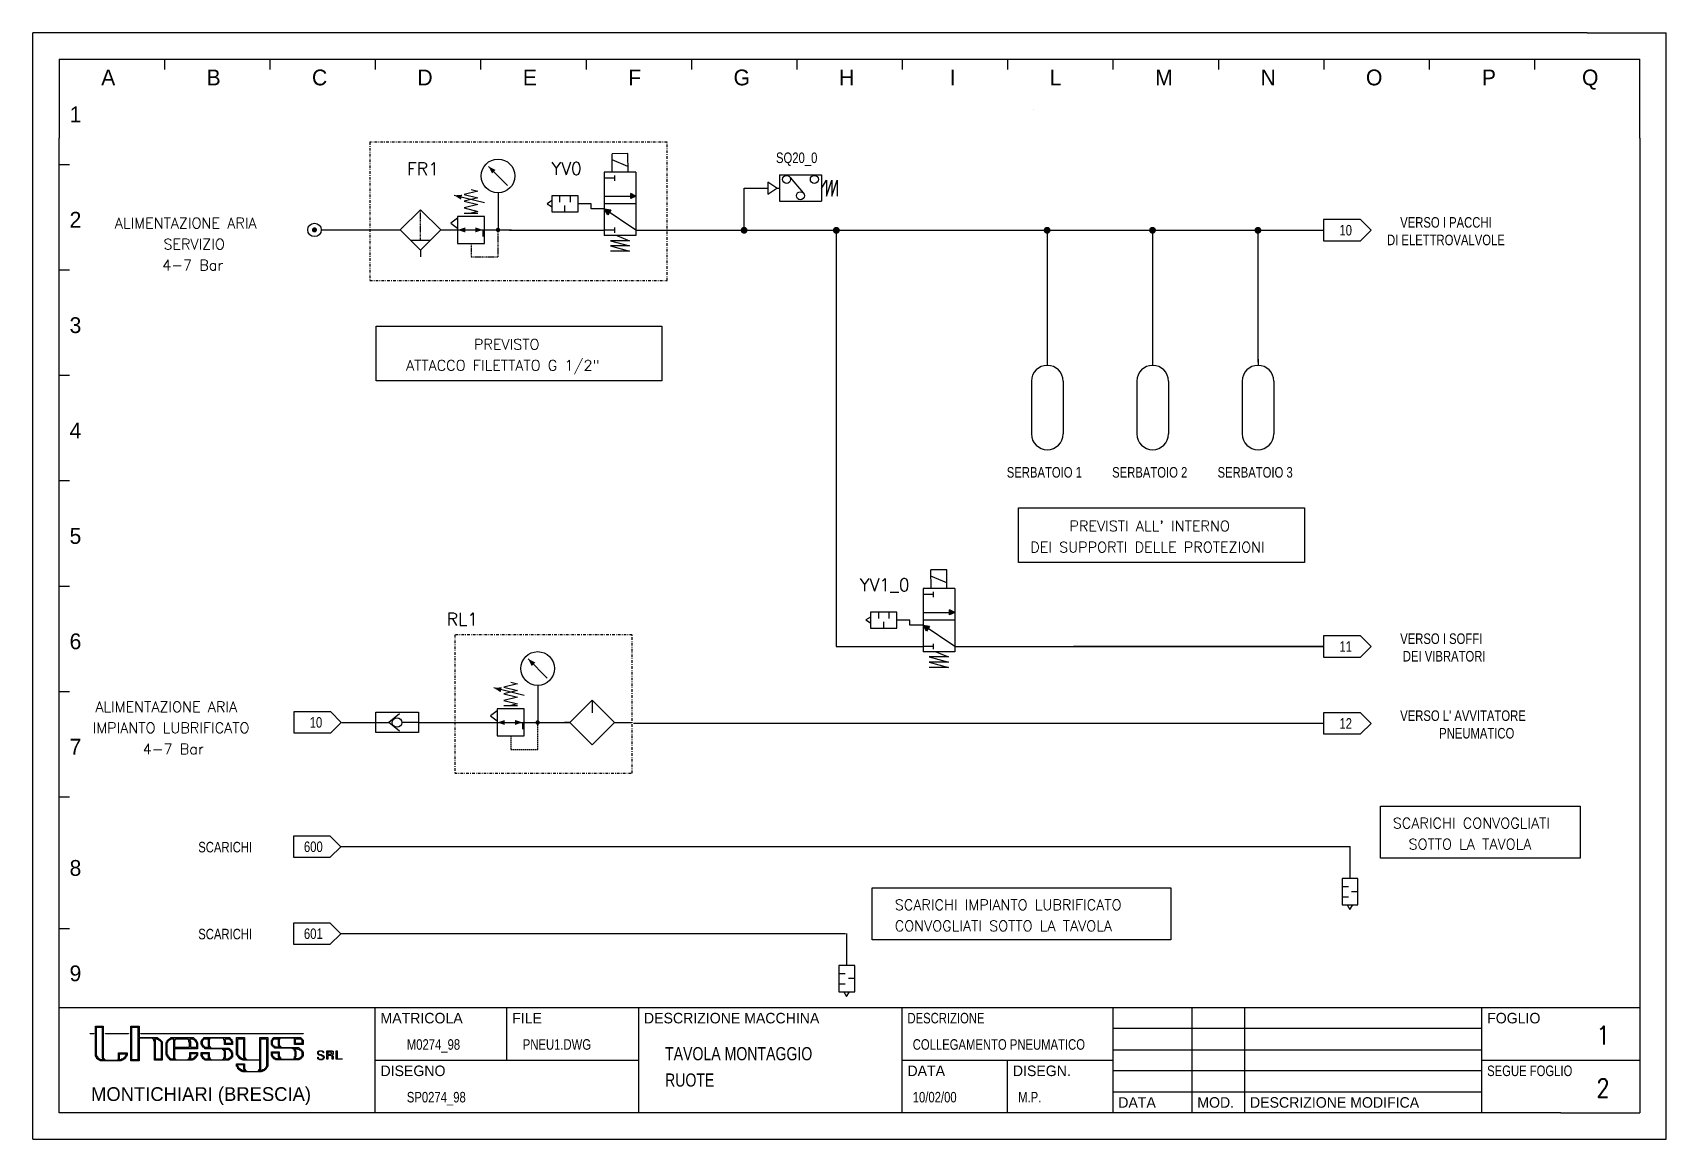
# Model space of a CAD drawing. Extents: x 5 to 315, y 5 to 215.
import ezdxf
from ezdxf.enums import TextEntityAlignment as Align

# ---------------------------------------------------------------- set-up
doc = ezdxf.new("R2010")
doc.units = 0
doc.header["$MEASUREMENT"] = 0
for name, pattern in [('DASHDOT', [1, 0.5, -0.25, 0, -0.25]), ('HIDDEN', [0.375, 0.25, -0.125]), ('TRAT-C', [3.5, 2.5, -1])]:
    doc.linetypes.add(name, pattern=pattern)
doc.layers.get('0').update_dxf_attribs({"linetype": 'CONTINUOUS'})
for name, color, linetype in [('1', 7, 'CONTINUOUS'), ('2', 7, 'CONTINUOUS'), ('FORMATO', 3, 'CONTINUOUS'), ('TESTI', 1, 'TRAT-C')]:
    doc.layers.add(name, color=color, linetype=linetype)
doc.styles.add('20TXT', font='TXT', dxfattribs={"width": 0.8, "height": 2})
doc.styles.add('30TXT', font='txt', dxfattribs={"height": 3})
doc.styles.add('35SIM', font='romans', dxfattribs={"width": 0.8, "height": 3.5})
doc.styles.add('SIMPLEX', font='simplex')

# ---------------------------------------------------------------- blocks, each defined once
blk = doc.blocks.new('THESYS')
at = {"color": 7}
for points in [[(0.045, 0.325), (0.12, 0.325), (0.12, 0.02), (0.125, 0.02), (0.125, 0.01), (0.13, 0.01), (0.13, 0.005), (0.14, 0.005), (0.14, 0), (0.255, 0), (0.255, 0.005), (0.26, 0.005), (0.26, 0.01), (0.265, 0.01), (0.265, 0.07), (0.345, 0.07), (0.345, 0.045), (0.34, 0.045), (0.34, 0.035), (0.335, 0.035), (0.335, 0.03), (0.33, 0.03), (0.33, 0.02), (0.325, 0.02), (0.325, 0.015), (0.32, 0.015), (0.32, 0.01), (0.31, 0.01), (0.31, 0.005), (0.305, 0.005), (0.305, 0), (0.29, 0), (0.29, -0.005), (0.09, -0.005), (0.09, 0), (0.08, 0), (0.08, 0.005), (0.07, 0.005), (0.07, 0.01), (0.065, 0.01), (0.065, 0.015), (0.06, 0.015), (0.06, 0.025), (0.055, 0.025), (0.055, 0.03), (0.05, 0.03), (0.05, 0.04), (0.045, 0.04)], [(0.055, 0.315), (0.11, 0.315), (0.11, 0.02), (0.115, 0.02), (0.115, 0.01), (0.12, 0.01), (0.12, 0.005), (0.125, 0.005), (0.09, 0.005), (0.09, 0.01), (0.08, 0.01), (0.08, 0.015), (0.075, 0.015), (0.075, 0.02), (0.07, 0.02), (0.07, 0.03), (0.065, 0.03), (0.065, 0.035), (0.06, 0.035), (0.06, 0.045), (0.055, 0.045)], [(0.38, 0.325), (0.459, 0.325), (0.459, 0.215), (0.635, 0.215), (0.635, 0.21), (0.64, 0.21), (0.64, 0.205), (0.65, 0.205), (0.65, 0.2), (0.655, 0.2), (0.655, 0.194), (0.66, 0.194), (0.66, 0.19), (0.665, 0.19), (0.665, 0.184), (0.67, 0.184), (0.67, 0.18), (0.675, 0.18), (0.675, 0.175), (0.68, 0.175), (0.68, 0), (0.605, 0), (0.605, 0.18), (0.6, 0.18), (0.6, 0.194), (0.595, 0.194), (0.595, 0.205), (0.59, 0.205), (0.59, 0.21), (0.459, 0.21), (0.459, -0.005), (0.38, -0.005)], [(0.39, 0.315), (0.449, 0.315), (0.449, 0.005), (0.39, 0.005)], [(-0.005, 0.255), (0.03, 0.255), (0.03, 0.25), (-0.005, 0.25)], [(0.14, 0.255), (0.36, 0.255), (0.36, 0.25), (0.14, 0.25)], [(0.475, 0.255), (2.015, 0.255), (2.015, 0.25), (0.475, 0.25)], [(0.605, 0.205), (0.63, 0.205), (0.63, 0.2), (0.64, 0.2), (0.64, 0.194), (0.65, 0.194), (0.65, 0.19), (0.655, 0.19), (0.655, 0.184), (0.66, 0.184), (0.66, 0.18), (0.665, 0.18), (0.665, 0.175), (0.67, 0.175), (0.67, 0.01), (0.615, 0.01), (0.615, 0.19), (0.61, 0.19), (0.61, 0.2), (0.605, 0.2)], [(0.76, 0.215), (0.975, 0.215), (0.975, 0.21), (0.98, 0.21), (0.98, 0.205), (0.99, 0.205), (0.99, 0.194), (1, 0.194), (1, 0.184), (1.005, 0.184), (1.005, 0.175), (1.01, 0.175), (1.01, 0.165), (1.015, 0.165), (1.015, 0.11), (0.795, 0.11), (0.795, 0.02), (0.8, 0.02), (0.8, 0.01), (0.805, 0.01), (0.805, 0.005), (0.925, 0.005), (0.925, 0.01), (0.93, 0.01), (0.93, 0.015), (0.935, 0.015), (0.935, 0.025), (0.94, 0.025), (0.94, 0.075), (1.015, 0.075), (1.015, 0.045), (1.01, 0.045), (1.01, 0.04), (1.005, 0.04), (1.005, 0.035), (1, 0.035), (1, 0.025), (0.995, 0.025), (0.995, 0.02), (0.99, 0.02), (0.99, 0.015), (0.985, 0.015), (0.985, 0.01), (0.975, 0.01), (0.975, 0.005), (0.965, 0.005), (0.965, 0), (0.755, 0), (0.755, 0.005), (0.75, 0.005), (0.75, 0.01), (0.745, 0.01), (0.745, 0.02), (0.735, 0.02), (0.735, 0.03), (0.73, 0.03), (0.73, 0.035), (0.725, 0.035), (0.725, 0.045), (0.72, 0.045), (0.72, 0.055), (0.715, 0.055), (0.715, 0.165), (0.72, 0.165), (0.72, 0.175), (0.725, 0.175), (0.725, 0.184), (0.73, 0.184), (0.73, 0.19), (0.735, 0.19), (0.735, 0.194), (0.74, 0.194), (0.74, 0.2), (0.745, 0.2), (0.745, 0.205), (0.755, 0.205), (0.755, 0.21), (0.76, 0.21)], [(0.76, 0.205), (0.79, 0.205), (0.79, 0.2), (0.785, 0.2), (0.785, 0.02), (0.79, 0.02), (0.79, 0.01), (0.795, 0.01), (0.76, 0.01), (0.76, 0.015), (0.755, 0.015), (0.755, 0.02), (0.75, 0.02), (0.75, 0.025), (0.745, 0.025), (0.745, 0.03), (0.74, 0.03), (0.74, 0.035), (0.735, 0.035), (0.735, 0.05), (0.73, 0.05), (0.73, 0.055), (0.725, 0.055), (0.725, 0.165), (0.73, 0.165), (0.73, 0.175), (0.735, 0.175), (0.735, 0.184), (0.74, 0.184), (0.74, 0.19), (0.745, 0.19), (0.745, 0.194), (0.755, 0.194), (0.755, 0.2), (0.76, 0.2)], [(0.805, 0.205), (0.925, 0.205), (0.925, 0.194), (0.93, 0.194), (0.93, 0.175), (0.935, 0.175), (0.935, 0.12), (0.8, 0.12), (0.8, 0.194), (0.805, 0.194)], [(0.94, 0.205), (0.97, 0.205), (0.97, 0.2), (0.98, 0.2), (0.98, 0.194), (0.985, 0.194), (0.985, 0.19), (0.99, 0.19), (0.99, 0.184), (0.995, 0.184), (0.995, 0.175), (1, 0.175), (1, 0.165), (1.005, 0.165), (1.005, 0.12), (0.95, 0.12), (0.95, 0.18), (0.945, 0.18), (0.945, 0.2), (0.94, 0.2)], [(1.075, 0.215), (1.32, 0.215), (1.32, 0.21), (1.325, 0.21), (1.325, 0.205), (1.33, 0.205), (1.33, 0.2), (1.335, 0.2), (1.335, 0.194), (1.34, 0.194), (1.34, 0.18), (1.345, 0.18), (1.345, 0.15), (1.27, 0.15), (1.27, 0.19), (1.265, 0.19), (1.265, 0.205), (1.26, 0.205), (1.26, 0.21), (1.13, 0.21), (1.13, 0.2), (1.125, 0.2), (1.125, 0.135), (1.13, 0.135), (1.13, 0.125), (1.135, 0.125), (1.135, 0.12), (1.14, 0.12), (1.14, 0.115), (1.315, 0.115), (1.315, 0.11), (1.32, 0.11), (1.32, 0.105), (1.325, 0.105), (1.325, 0.1), (1.33, 0.1), (1.33, 0.095), (1.335, 0.095), (1.335, 0.085), (1.34, 0.085), (1.34, 0.075), (1.345, 0.075), (1.345, 0.03), (1.34, 0.03), (1.34, 0.025), (1.335, 0.025), (1.335, 0.02), (1.33, 0.02), (1.33, 0.015), (1.325, 0.015), (1.325, 0.01), (1.315, 0.01), (1.315, 0.005), (1.31, 0.005), (1.31, 0), (1.085, 0), (1.085, 0.005), (1.08, 0.005), (1.08, 0.01), (1.07, 0.01), (1.07, 0.015), (1.065, 0.015), (1.065, 0.02), (1.06, 0.02), (1.06, 0.03), (1.055, 0.03), (1.055, 0.04), (1.05, 0.04), (1.05, 0.075), (1.125, 0.075), (1.125, 0.025), (1.13, 0.025), (1.13, 0.015), (1.135, 0.015), (1.135, 0.01), (1.14, 0.01), (1.14, 0.005), (1.255, 0.005), (1.255, 0.01), (1.26, 0.01), (1.26, 0.015), (1.265, 0.015), (1.265, 0.025), (1.27, 0.025), (1.27, 0.09), (1.265, 0.09), (1.265, 0.1), (1.255, 0.1), (1.255, 0.105), (1.25, 0.105), (1.25, 0.11), (1.085, 0.11), (1.085, 0.115), (1.08, 0.115), (1.08, 0.12), (1.07, 0.12), (1.07, 0.125), (1.065, 0.125), (1.065, 0.13), (1.06, 0.13), (1.06, 0.14), (1.055, 0.14), (1.055, 0.15), (1.05, 0.15), (1.05, 0.184), (1.055, 0.184), (1.055, 0.194), (1.06, 0.194), (1.06, 0.2), (1.065, 0.2), (1.065, 0.205), (1.07, 0.205), (1.07, 0.21), (1.075, 0.21)], [(1.075, 0.205), (1.12, 0.205), (1.12, 0.2), (1.115, 0.2), (1.115, 0.135), (1.12, 0.135), (1.12, 0.125), (1.125, 0.125), (1.125, 0.12), (1.085, 0.12), (1.085, 0.125), (1.08, 0.125), (1.08, 0.13), (1.075, 0.13), (1.075, 0.135), (1.07, 0.135), (1.07, 0.14), (1.065, 0.14), (1.065, 0.15), (1.06, 0.15), (1.06, 0.184), (1.065, 0.184), (1.065, 0.194), (1.07, 0.194), (1.07, 0.2), (1.075, 0.2)], [(1.275, 0.205), (1.32, 0.205), (1.32, 0.194), (1.33, 0.194), (1.33, 0.184), (1.335, 0.184), (1.335, 0.16), (1.28, 0.16), (1.28, 0.19), (1.275, 0.19)], [(1.385, 0.215), (1.46, 0.215), (1.46, 0.025), (1.465, 0.025), (1.465, 0.02), (1.47, 0.02), (1.47, 0.015), (1.474, 0.015), (1.474, 0.01), (1.48, 0.01), (1.48, 0.005), (1.605, 0.005), (1.605, 0.215), (1.68, 0.215), (1.68, -0.06), (1.675, -0.06), (1.675, -0.07), (1.67, -0.07), (1.67, -0.075), (1.665, -0.075), (1.665, -0.08), (1.66, -0.08), (1.66, -0.09), (1.65, -0.09), (1.65, -0.095), (1.645, -0.095), (1.645, -0.1), (1.63, -0.1), (1.63, -0.105), (1.62, -0.105), (1.62, -0.11), (1.44, -0.11), (1.44, -0.105), (1.43, -0.105), (1.43, -0.1), (1.42, -0.1), (1.42, -0.095), (1.415, -0.095), (1.415, -0.09), (1.405, -0.09), (1.405, -0.08), (1.395, -0.08), (1.395, -0.065), (1.39, -0.065), (1.39, -0.06), (1.385, -0.06), (1.385, -0.035), (1.46, -0.035), (1.46, -0.085), (1.465, -0.085), (1.465, -0.095), (1.47, -0.095), (1.47, -0.1), (1.48, -0.1), (1.48, -0.105), (1.59, -0.105), (1.59, -0.1), (1.595, -0.1), (1.595, -0.095), (1.6, -0.095), (1.6, -0.085), (1.605, -0.085), (1.605, 0), (1.445, 0), (1.445, 0.005), (1.435, 0.005), (1.435, 0.01), (1.42, 0.01), (1.42, 0.015), (1.415, 0.015), (1.415, 0.02), (1.405, 0.02), (1.405, 0.03), (1.4, 0.03), (1.4, 0.035), (1.395, 0.035), (1.395, 0.045), (1.39, 0.045), (1.39, 0.05), (1.385, 0.05)], [(1.395, 0.205), (1.45, 0.205), (1.45, 0.025), (1.454, 0.025), (1.454, 0.02), (1.46, 0.02), (1.46, 0.015), (1.465, 0.015), (1.465, 0.01), (1.47, 0.01), (1.445, 0.01), (1.445, 0.015), (1.435, 0.015), (1.435, 0.02), (1.425, 0.02), (1.425, 0.025), (1.415, 0.025), (1.415, 0.035), (1.41, 0.035), (1.41, 0.04), (1.405, 0.04), (1.405, 0.045), (1.4, 0.045), (1.4, 0.05), (1.395, 0.05)], [(1.615, 0.205), (1.67, 0.205), (1.67, -0.06), (1.665, -0.06), (1.665, -0.07), (1.66, -0.07), (1.66, -0.075), (1.655, -0.075), (1.655, -0.08), (1.65, -0.08), (1.65, -0.085), (1.645, -0.085), (1.645, -0.09), (1.63, -0.09), (1.63, -0.095), (1.62, -0.095), (1.62, -0.1), (1.605, -0.1), (1.605, -0.095), (1.61, -0.095), (1.61, -0.085), (1.615, -0.085)], [(1.735, 0.215), (1.995, 0.215), (1.995, 0.21), (2, 0.21), (2, 0.205), (2.005, 0.205), (2.005, 0.2), (2.01, 0.2), (2.01, 0.19), (2.015, 0.19), (2.015, 0.15), (1.935, 0.15), (1.935, 0.21), (1.795, 0.21), (1.795, 0.2), (1.79, 0.2), (1.79, 0.14), (1.795, 0.14), (1.795, 0.135), (1.8, 0.135), (1.8, 0.125), (1.81, 0.125), (1.81, 0.12), (1.975, 0.12), (1.975, 0.115), (1.98, 0.115), (1.98, 0.11), (1.99, 0.11), (1.99, 0.105), (1.995, 0.105), (1.995, 0.1), (2, 0.1), (2, 0.095), (2.005, 0.095), (2.005, 0.09), (2.01, 0.09), (2.01, 0.08), (2.015, 0.08), (2.015, 0.04), (2.01, 0.04), (2.01, 0.03), (2.005, 0.03), (2.005, 0.025), (2, 0.025), (2, 0.02), (1.995, 0.02), (1.995, 0.015), (1.99, 0.015), (1.99, 0.01), (1.98, 0.01), (1.98, 0.005), (1.755, 0.005), (1.755, 0.01), (1.745, 0.01), (1.745, 0.015), (1.735, 0.015), (1.735, 0.025), (1.725, 0.025), (1.725, 0.035), (1.72, 0.035), (1.72, 0.045), (1.715, 0.045), (1.715, 0.08), (1.79, 0.08), (1.79, 0.035), (1.795, 0.035), (1.795, 0.025), (1.8, 0.025), (1.8, 0.015), (1.81, 0.015), (1.81, 0.01), (1.925, 0.01), (1.925, 0.015), (1.93, 0.015), (1.93, 0.02), (1.935, 0.02), (1.935, 0.035), (1.94, 0.035), (1.94, 0.085), (1.935, 0.085), (1.935, 0.1), (1.93, 0.1), (1.93, 0.105), (1.925, 0.105), (1.925, 0.11), (1.915, 0.11), (1.915, 0.115), (1.745, 0.115), (1.745, 0.12), (1.74, 0.12), (1.74, 0.125), (1.735, 0.125), (1.735, 0.13), (1.73, 0.13), (1.73, 0.135), (1.725, 0.135), (1.725, 0.14), (1.72, 0.14), (1.72, 0.145), (1.715, 0.145), (1.715, 0.19), (1.72, 0.19), (1.72, 0.194), (1.725, 0.194), (1.725, 0.205), (1.73, 0.205), (1.73, 0.21), (1.735, 0.21)], [(1.735, 0.205), (1.785, 0.205), (1.785, 0.2), (1.78, 0.2), (1.78, 0.14), (1.785, 0.14), (1.785, 0.135), (1.79, 0.135), (1.79, 0.125), (1.795, 0.125), (1.75, 0.125), (1.75, 0.13), (1.74, 0.13), (1.74, 0.135), (1.735, 0.135), (1.735, 0.14), (1.73, 0.14), (1.73, 0.15), (1.725, 0.15), (1.725, 0.19), (1.73, 0.19), (1.73, 0.194), (1.735, 0.194)], [(1.945, 0.205), (1.995, 0.205), (1.995, 0.2), (2, 0.2), (2, 0.19), (2.005, 0.19), (2.005, 0.16), (1.945, 0.16)], [(0.275, 0.06), (0.335, 0.06), (0.335, 0.045), (0.33, 0.045), (0.33, 0.035), (0.325, 0.035), (0.325, 0.03), (0.32, 0.03), (0.32, 0.02), (0.31, 0.02), (0.31, 0.015), (0.305, 0.015), (0.305, 0.01), (0.29, 0.01), (0.29, 0.005), (0.27, 0.005), (0.275, 0.005)], [(0.95, 0.065), (1.005, 0.065), (1.005, 0.045), (1, 0.045), (1, 0.04), (0.995, 0.04), (0.995, 0.035), (0.99, 0.035), (0.99, 0.03), (0.985, 0.03), (0.985, 0.025), (0.98, 0.025), (0.98, 0.02), (0.975, 0.02), (0.975, 0.015), (0.965, 0.015), (0.965, 0.01), (0.94, 0.01), (0.945, 0.01), (0.945, 0.015), (0.95, 0.015)], [(1.06, 0.065), (1.115, 0.065), (1.115, 0.02), (1.12, 0.02), (1.12, 0.015), (1.125, 0.015), (1.125, 0.01), (1.085, 0.01), (1.085, 0.015), (1.08, 0.015), (1.08, 0.02), (1.075, 0.02), (1.075, 0.025), (1.07, 0.025), (1.07, 0.03), (1.065, 0.03), (1.065, 0.04), (1.06, 0.04)], [(1.265, 0.105), (1.31, 0.105), (1.31, 0.1), (1.315, 0.1), (1.315, 0.095), (1.32, 0.095), (1.32, 0.09), (1.325, 0.09), (1.325, 0.085), (1.33, 0.085), (1.33, 0.075), (1.335, 0.075), (1.335, 0.035), (1.33, 0.035), (1.33, 0.03), (1.325, 0.03), (1.325, 0.025), (1.32, 0.025), (1.32, 0.02), (1.31, 0.02), (1.31, 0.015), (1.305, 0.015), (1.305, 0.01), (1.27, 0.01), (1.275, 0.01), (1.275, 0.025), (1.28, 0.025), (1.28, 0.09), (1.275, 0.09), (1.275, 0.1), (1.27, 0.1), (1.27, 0.105)], [(1.725, 0.07), (1.78, 0.07), (1.78, 0.03), (1.785, 0.03), (1.785, 0.025), (1.79, 0.025), (1.79, 0.015), (1.795, 0.015), (1.755, 0.015), (1.755, 0.02), (1.745, 0.02), (1.745, 0.025), (1.74, 0.025), (1.74, 0.03), (1.735, 0.03), (1.735, 0.035), (1.73, 0.035), (1.73, 0.045), (1.725, 0.045)], [(1.935, 0.11), (1.965, 0.11), (1.965, 0.105), (1.98, 0.105), (1.98, 0.1), (1.99, 0.1), (1.99, 0.095), (1.995, 0.095), (1.995, 0.09), (2, 0.09), (2, 0.08), (2.005, 0.08), (2.005, 0.04), (2, 0.04), (2, 0.03), (1.99, 0.03), (1.99, 0.02), (1.975, 0.02), (1.975, 0.015), (1.935, 0.015), (1.945, 0.015), (1.945, 0.035), (1.95, 0.035), (1.95, 0.085), (1.945, 0.085), (1.945, 0.105), (1.94, 0.105), (1.94, 0.11)], [(2.17, 0.09), (2.2, 0.09), (2.2, 0.085), (2.205, 0.085), (2.205, 0.08), (2.21, 0.08), (2.21, 0.07), (2.205, 0.07), (2.205, 0.08), (2.2, 0.08), (2.2, 0.085), (2.165, 0.085), (2.165, 0.08), (2.16, 0.08), (2.16, 0.06), (2.165, 0.06), (2.165, 0.055), (2.19, 0.055), (2.19, 0.05), (2.2, 0.05), (2.2, 0.045), (2.21, 0.045), (2.21, 0.035), (2.215, 0.035), (2.215, 0.02), (2.21, 0.02), (2.21, 0.01), (2.2, 0.01), (2.2, 0.005), (2.17, 0.005), (2.17, 0.01), (2.16, 0.01), (2.16, 0.015), (2.155, 0.015), (2.155, 0.03), (2.16, 0.03), (2.16, 0.015), (2.17, 0.015), (2.17, 0.01), (2.2, 0.01), (2.2, 0.015), (2.205, 0.015), (2.205, 0.02), (2.21, 0.02), (2.21, 0.035), (2.205, 0.035), (2.205, 0.04), (2.195, 0.04), (2.195, 0.045), (2.185, 0.045), (2.185, 0.05), (2.165, 0.05), (2.165, 0.055), (2.16, 0.055), (2.16, 0.06), (2.155, 0.06), (2.155, 0.08), (2.16, 0.08), (2.16, 0.085), (2.17, 0.085)], [(2.24, 0.09), (2.29, 0.09), (2.29, 0.085), (2.3, 0.085), (2.3, 0.055), (2.295, 0.055), (2.295, 0.04), (2.3, 0.04), (2.3, 0.01), (2.29, 0.01), (2.29, 0.04), (2.285, 0.04), (2.285, 0.045), (2.25, 0.045), (2.25, 0.01), (2.24, 0.01)], [(2.255, 0.08), (2.28, 0.08), (2.28, 0.075), (2.285, 0.075), (2.285, 0.06), (2.28, 0.06), (2.28, 0.055), (2.255, 0.055)], [(2.33, 0.09), (2.34, 0.09), (2.34, 0.015), (2.385, 0.015), (2.385, 0.01), (2.33, 0.01)], [(1.395, -0.04), (1.45, -0.04), (1.45, -0.085), (1.454, -0.085), (1.454, -0.095), (1.46, -0.095), (1.46, -0.1), (1.44, -0.1), (1.44, -0.095), (1.435, -0.095), (1.435, -0.09), (1.425, -0.09), (1.425, -0.085), (1.415, -0.085), (1.415, -0.08), (1.41, -0.08), (1.41, -0.075), (1.405, -0.075), (1.405, -0.065), (1.4, -0.065), (1.4, -0.06), (1.395, -0.06)]]:
    blk.add_lwpolyline(points, close=True, dxfattribs=at)
blk = doc.blocks.new('FFLP42')
at = {"color": 7}
for p, q in [((-2.83, 11.83), (2.83, 6.17)), ((0, 4), (0, 0))]:
    blk.add_line(p, q, dxfattribs=at)
blk.add_circle((0, 9), 5, dxfattribs=at)
blk.add_solid([(-2.83, 11.83), (-1.77, 9.71), (-0.71, 10.77)], dxfattribs=at)
at = {"color": 7, "style": 'SIMPLEX', "flags": 9}
blk.add_attdef('TIPO', (6, 10), '', height=1, dxfattribs=at)
at = {"color": 4, "style": 'SIMPLEX', "flags": 8}
blk.add_attdef('NOME', (6, 12), '', height=2.5, dxfattribs=at)
blk = doc.blocks.new('FFLP33')
at = {"color": 7, "linetype": 'HIDDEN'}
blk.add_line((0, 5), (0, 14), dxfattribs=at)
at = {"color": 7}
for p, q in [((-8, 8), (-6, 8)), ((-3, 5), (3, 5)), ((6, 8), (8, 8)), ((0, 2), (0, 0))]:
    blk.add_line(p, q, dxfattribs=at)
blk.add_lwpolyline([(-6, 8), (0, 14), (6, 8), (0, 2)], close=True, dxfattribs=at)
at = {"color": 4, "style": 'SIMPLEX', "flags": 8}
blk.add_attdef('NOME', (4, 12), '', height=2.5, dxfattribs=at)
at = {"color": 7, "style": 'SIMPLEX', "flags": 9}
blk.add_attdef('TIPO', (5, 10), '', height=1, dxfattribs=at)
blk = doc.blocks.new('FFLP1')
at = {"color": 7}
blk.add_line((-4, 0), (0, 0), dxfattribs=at)
at = {"color": 7, "const_width": 0.75}
blk.add_lwpolyline([(-6.375, 0, 1), (-5.625, 0, 1)], format="xyb", close=True, dxfattribs=at)
at = {"color": 7}
blk.add_circle((-6, 0), 2, dxfattribs=at)
blk = doc.blocks.new('CEI7')
at = {"color": 1, "const_width": 0.65}
blk.add_lwpolyline([(0, -0.325, 1), (0, 0.325, 1)], format="xyb", close=True, dxfattribs=at)
blk = doc.blocks.new('CONN')
at = {"layer": 'FORMATO'}
blk.add_blockref('CEI7', (0, 0), dxfattribs=at)
blk = doc.blocks.new('FFLP56')
at = {"color": 7}
for p, q in [((-8, 8), (-17, 10.25)), ((-14, 5), (-10, 5)), ((-20, 0), (-16, 0)), ((-16, 0), (-8, 0)), ((-8.5, 0), (-8.5, -2)), ((-8, 0), (0, 0))]:
    blk.add_line(p, q, dxfattribs=at)
for points in [[(-12, 12), (-10, 11.5), (-14, 10.5), (-10, 9.5), (-14, 8.5), (-10, 7.5), (-14, 6.5), (-10, 5.5), (-12, 5)], [(-16, 3.5), (-18, 2), (-16, 0.5)]]:
    blk.add_lwpolyline(points, dxfattribs=at)
blk.add_lwpolyline([(-16, 4), (-16, -4), (-8, -4), (-8, 4)], close=True, dxfattribs=at)
at = {"color": 7, "linetype": 'HIDDEN'}
blk.add_lwpolyline([(-12, -4), (-12, -8), (-4, -8), (-4, 0)], dxfattribs=at)
at = {"color": 7}
for points in [[(-17, 10.25), (-15, 8.98), (-14.64, 10.43)], [(-16, 0), (-13.75, 0.75), (-13.75, -0.75)], [(-8.5, 0), (-10.75, 0.75), (-10.75, -0.75)]]:
    blk.add_solid(points, dxfattribs=at)
blk.add_blockref('CONN', (-4, 0), dxfattribs=at)
at = {"color": 4, "style": 'SIMPLEX', "flags": 8}
blk.add_attdef('NOME', text='', height=2.5, dxfattribs=at).set_placement((-1, 8), align=Align.CENTER)
at = {"color": 7, "style": 'SIMPLEX', "flags": 9}
blk.add_attdef('TIPO', (-6, 6), '', height=1, dxfattribs=at)

msp = doc.modelspace()

# ---------------------------------------------------------------- linework, layer by layer
for p, q in [((117.96, 192.05), (114.96, 192.04)), ((114.97, 188.51), (114.96, 192.04)), ((117.96, 189.62), (114.96, 190.87)), ((117.97, 188.52), (117.96, 192.05)), ((119.47, 188.5), (113.47, 188.5)), ((119.47, 188.5), (113.47, 188.5)), ((113.47, 188.5), (113.47, 176.5)), ((113.47, 188.5), (113.47, 176.5)), ((115.47, 187.37), (113.47, 187.37)), ((115.47, 187.37), (115.47, 187.87)), ((115.47, 186.87), (115.47, 187.37)), ((119.47, 188.5), (119.47, 176.5)), ((119.47, 188.5), (119.47, 176.5)), ((144.5, 186.66), (144.5, 184.38)), ((146.22, 185.5), (144.5, 186.66)), ((146.69, 188), (146.69, 183)), ((146.69, 188), (154.69, 188)), ((148.73, 187.51), (151.19, 184.63)), ((154.69, 188), (154.69, 183)), ((154.69, 188), (154.69, 183)), ((154.69, 185.44), (155.66, 186.98)), ((155.66, 183.99), (156.67, 186.98)), ((155.66, 186.98), (155.66, 183.99)), ((156.67, 186.98), (156.67, 183.99)), ((156.67, 183.99), (157.68, 186.98)), ((157.68, 186.98), (157.68, 183.99)), ((103.48, 183.09), (102.6, 182.55)), ((103.49, 184.02), (103.49, 181.02)), ((108.49, 184.02), (103.49, 184.02)), ((104.99, 184.02), (104.99, 182.82)), ((106.99, 184.02), (106.99, 182.82)), ((108.49, 181.02), (108.49, 184.02)), ((113.47, 184), (119.47, 184)), ((119.47, 184), (118.48, 184.47)), ((118.48, 183.52), (118.48, 184.47)), ((119.47, 184), (118.48, 183.52)), ((144.5, 184.38), (146.22, 185.5)), ((146.22, 185.5), (146.69, 185.5)), ((146.69, 183), (154.69, 183)), ((146.69, 183), (154.69, 183)), ((102.6, 182.55), (103.48, 182.01)), ((103.49, 181.02), (108.49, 181.02)), ((105.99, 181.02), (105.99, 182.22)), ((119.47, 182.5), (113.47, 182.5)), ((113.47, 181.57), (114.7, 181.39)), ((114.12, 180.46), (113.47, 181.57)), ((119.47, 177.52), (113.47, 181.57)), ((114.7, 181.39), (114.12, 180.46)), ((115.47, 177.52), (113.47, 177.52)), ((115.47, 177.52), (115.47, 178.02)), ((115.47, 177.02), (115.47, 177.52)), ((119.47, 176.5), (113.47, 176.5)), ((119.47, 176.5), (113.47, 176.5)), ((114.64, 175.53), (118.27, 174.53)), ((118.27, 175.53), (114.64, 175.53)), ((114.64, 174.53), (118.27, 173.52)), ((118.27, 174.53), (114.64, 174.53)), ((115.87, 176.5), (118.27, 175.53)), ((118.27, 173.52), (114.64, 173.52)), ((197.52, 153.05), (197.52, 151.86)), ((217.52, 153.05), (217.52, 151.86)), ((237.52, 153.05), (237.52, 151.86)), ((194.52, 148.87), (194.52, 138.87)), ((200.52, 148.87), (200.52, 138.87)), ((214.52, 148.87), (214.52, 138.87)), ((220.52, 148.87), (220.52, 138.87)), ((234.52, 148.87), (234.52, 138.87)), ((240.52, 148.87), (240.52, 138.87)), ((178.46, 113.05), (175.46, 113.04)), ((175.47, 109.51), (175.46, 113.04)), ((178.46, 110.62), (175.46, 111.87)), ((178.47, 109.52), (178.46, 113.05)), ((173.97, 109.5), (173.97, 97.5)), ((173.97, 109.5), (173.97, 97.5)), ((179.97, 109.5), (173.97, 109.5)), ((179.97, 109.5), (173.97, 109.5)), ((175.97, 108.37), (175.97, 108.87)), ((179.97, 109.5), (179.97, 97.5)), ((179.97, 109.5), (179.97, 97.5)), ((175.97, 108.37), (173.97, 108.37)), ((175.97, 107.87), (175.97, 108.37)), ((178.98, 104.52), (178.98, 105.47)), ((179.97, 105), (178.98, 105.47)), ((163.98, 104.09), (163.1, 103.55)), ((163.1, 103.55), (163.98, 103.01)), ((168.99, 105.02), (163.99, 105.02)), ((163.99, 105.02), (163.99, 102.02)), ((165.49, 105.02), (165.49, 103.82)), ((166.49, 102.02), (166.49, 103.22)), ((167.49, 105.02), (167.49, 103.82)), ((168.99, 102.02), (168.99, 105.02)), ((173.97, 105), (179.97, 105)), ((179.97, 103.5), (173.97, 103.5)), ((179.97, 98.52), (173.97, 102.57)), ((173.97, 102.57), (175.2, 102.39)), ((174.62, 101.46), (173.97, 102.57)), ((175.2, 102.39), (174.62, 101.46)), ((179.97, 105), (178.98, 104.52)), ((163.99, 102.02), (168.99, 102.02)), ((175.97, 98.52), (173.97, 98.52)), ((179.97, 97.5), (173.97, 97.5)), ((179.97, 97.5), (173.97, 97.5)), ((175.14, 96.53), (178.77, 95.53)), ((178.77, 96.53), (175.14, 96.53)), ((175.97, 98.52), (175.97, 99.02)), ((175.97, 98.02), (175.97, 98.52)), ((176.37, 97.5), (178.77, 96.53)), ((178.77, 95.53), (175.14, 95.53)), ((175.14, 95.53), (178.77, 94.52)), ((178.77, 94.52), (175.14, 94.52)), ((111.17, 88.34), (106.92, 84.1)), ((115.41, 84.1), (111.17, 88.34)), ((111.17, 88.34), (111.17, 85.93)), ((106.92, 84.1), (105.91, 84.1)), ((111.17, 79.86), (106.92, 84.1)), ((115.41, 84.1), (111.17, 79.86)), ((115.41, 84.1), (118.65, 84.1)), ((253.49, 54.49), (253.49, 49.49)), ((256.49, 54.49), (253.49, 54.49)), ((253.49, 52.99), (254.69, 52.99)), ((256.49, 49.49), (256.49, 54.49)), ((253.49, 50.99), (254.69, 50.99)), ((256.49, 51.99), (255.29, 51.99)), ((253.49, 49.49), (256.49, 49.49)), ((254.42, 49.48), (254.96, 48.6)), ((254.96, 48.6), (255.5, 49.48)), ((160.99, 37.99), (157.99, 37.99)), ((157.99, 37.99), (157.99, 32.99)), ((160.99, 32.99), (160.99, 37.99)), ((157.99, 36.49), (159.19, 36.49)), ((157.99, 34.49), (159.19, 34.49)), ((160.99, 35.49), (159.79, 35.49)), ((157.99, 32.99), (160.99, 32.99)), ((158.92, 32.98), (159.46, 32.1)), ((159.46, 32.1), (160, 32.98))]:
    msp.add_line(p, q)
at = {"color": 7}
for p, q in [((99.02, 96.15), (102.64, 92.53)), ((98.27, 89.22), (92.51, 90.66)), ((100.83, 91.14), (100.83, 88.58)), ((94.43, 87.3), (96.99, 87.3)), ((80.99, 84.1), (82.27, 84.1)), ((81.56, 84.1), (93.15, 84.1)), ((89.95, 84.1), (91.23, 84.1)), ((93.15, 84.1), (98.27, 84.1)), ((97.95, 84.1), (97.95, 82.82)), ((98.27, 84.1), (103.39, 84.1))]:
    msp.add_line(p, q, dxfattribs=at)
for points in [[(95.71, 91.78), (96.99, 91.46), (94.43, 90.82), (96.99, 90.18), (94.43, 89.54), (96.99, 88.9), (94.43, 88.26), (96.99, 87.62), (95.71, 87.3)], [(93.15, 86.34), (91.87, 85.38), (93.15, 84.42)]]:
    msp.add_lwpolyline(points, dxfattribs=at)
msp.add_lwpolyline([(93.15, 86.66), (93.15, 81.54), (98.27, 81.54), (98.27, 86.66)], close=True, dxfattribs=at)
at = {"color": 7, "linetype": 'HIDDEN'}
msp.add_lwpolyline([(95.71, 81.54), (95.71, 78.98), (100.83, 78.98), (100.83, 84.1)], dxfattribs=at)
for centre in [(148.06, 187.16), (153.33, 187.16), (150.69, 184.06)]:
    msp.add_circle(centre, 0.759)
at = {"color": 7}
msp.add_circle((100.83, 94.34), 3.2, dxfattribs=at)
for centre, start, end in [((197.52, 148.87), 0, 180), ((217.52, 148.87), 0, 180), ((237.52, 148.87), 0, 180), ((197.52, 138.87), 180, 0), ((217.52, 138.87), 180, 0), ((237.52, 138.87), 180, 0)]:
    msp.add_arc(centre, 3, start, end)
for points in [[(99.02, 96.15), (99.7, 94.79), (100.38, 95.47)], [(92.51, 90.66), (93.79, 89.85), (94.02, 90.78)], [(93.15, 84.1), (94.59, 84.58), (94.59, 83.62)], [(97.95, 84.1), (96.51, 84.58), (96.51, 83.62)]]:
    msp.add_solid(points, dxfattribs=at)
at = {"layer": '1', "linetype": 'DASHDOT'}
for p, q in [((118.75, 100.74), (85.08, 100.74)), ((85.1, 100.74), (85.1, 74.5)), ((118.75, 74.5), (118.75, 100.74)), ((85.08, 74.5), (118.75, 74.5))]:
    msp.add_line(p, q, dxfattribs=at)
at = {"layer": '1'}
for p, q in [((100.83, 89.22), (100.83, 84.1)), ((78.22, 84.1), (81.34, 84.1)), ((102.84, 84.1), (106.92, 84.1))]:
    msp.add_line(p, q, dxfattribs=at)
at = {"layer": '2', "linetype": 'DASHDOT'}
for p, q in [((68.99, 194.21), (68.99, 167.97)), ((125.38, 194.21), (68.99, 194.21)), ((125.38, 167.97), (125.38, 194.21)), ((68.99, 167.97), (125.38, 167.97))]:
    msp.add_line(p, q, dxfattribs=at)
at = {"layer": '2'}
msp.add_line((93.31, 182.69), (93.31, 177.57), dxfattribs=at)
at = {"layer": '2', "color": 1}
msp.add_line((61.67, 177.57), (73.47, 177.57), dxfattribs=at)
at = {"layer": 'FORMATO'}
for p, q in [((5, 5), (5, 215)), ((299.99, 215), (5, 215)), ((300, 215), (315, 215)), ((315, 5), (315, 215)), ((10, 210), (295, 210)), ((10, 210), (10, 195)), ((30, 210), (30, 208)), ((50, 210), (50, 208)), ((70, 210), (70, 208)), ((90, 210), (90, 208)), ((110, 210), (110, 208)), ((130, 210), (130, 208)), ((150, 210), (150, 208)), ((170, 210), (170, 208)), ((190, 210), (190, 208)), ((210, 210), (210, 208)), ((230, 210), (230, 208)), ((250, 210), (250, 208)), ((270, 210), (270, 208)), ((290, 210), (290, 208)), ((295, 210), (310, 210)), ((310, 195), (310, 210)), ((195, 200.5), (195, 200.5)), ((10, 10), (10, 195)), ((310, 195), (310, 10)), ((10, 190), (12, 190)), ((140, 177.5), (140, 185.5)), ((140, 185.5), (144.5, 185.5)), ((110.97, 182.52), (108.49, 182.52)), ((110.97, 181.57), (110.97, 182.52)), ((113.47, 181.57), (110.97, 181.57)), ((95.5, 177.52), (113.5, 177.52)), ((119.47, 177.52), (127.5, 177.52)), ((119.5, 177.52), (166, 177.52)), ((157.5, 177.5), (157.5, 98.5)), ((165, 177.52), (250, 177.52)), ((197.5, 177.5), (197.5, 152.5)), ((217.5, 177.5), (217.5, 152.5)), ((237.5, 177.5), (237.5, 152.5)), ((249.97, 179.52), (249.97, 175.52)), ((256.97, 179.52), (249.97, 179.52)), ((258.97, 177.52), (256.97, 179.52)), ((256.97, 175.52), (258.97, 177.52)), ((249.97, 175.52), (256.97, 175.52)), ((10, 170), (12, 170)), ((10, 150), (12, 150)), ((10, 130), (12, 130)), ((10, 110), (12, 110)), ((256.97, 100.52), (249.97, 100.52)), ((249.97, 100.52), (249.97, 96.52)), ((258.97, 98.52), (256.97, 100.52)), ((157.5, 98.5), (174, 98.5)), ((180, 98.5), (250, 98.5)), ((250, 98.5), (202.5, 98.5)), ((249.97, 96.52), (256.97, 96.52)), ((256.97, 96.52), (258.97, 98.52)), ((10, 90), (12, 90)), ((61.57, 86.12), (54.57, 86.12)), ((54.57, 86.12), (54.57, 82.12)), ((63.57, 84.12), (61.57, 86.12)), ((61.57, 82.12), (63.57, 84.12)), ((63.69, 84.1), (72.58, 84.1)), ((74.6, 85.73), (72.6, 84.09)), ((74.6, 82.44), (72.6, 84.09)), ((78.21, 84.1), (75.05, 84.1)), ((119.02, 83.98), (249.92, 83.98)), ((256.97, 85.92), (249.97, 85.92)), ((249.97, 85.92), (249.97, 81.92)), ((258.97, 83.92), (256.97, 85.92)), ((256.97, 81.92), (258.97, 83.92)), ((54.57, 82.12), (61.57, 82.12)), ((249.97, 81.92), (256.97, 81.92)), ((10, 70), (12, 70)), ((61.47, 62.52), (54.47, 62.52)), ((54.47, 62.52), (54.47, 58.52)), ((63.47, 60.52), (61.47, 62.52)), ((61.47, 58.52), (63.47, 60.52)), ((63.5, 60.57), (255, 60.57)), ((255.01, 54.5), (255.01, 60.57)), ((54.47, 58.52), (61.47, 58.52)), ((10, 45), (12, 45)), ((61.47, 46.02), (54.47, 46.02)), ((54.47, 46.02), (54.47, 42.02)), ((63.47, 44.02), (61.47, 46.02)), ((61.47, 42.02), (63.47, 44.02)), ((63.5, 44.07), (159.25, 44.07)), ((159.51, 38), (159.51, 44.07)), ((54.47, 42.02), (61.47, 42.02)), ((10, 30), (310, 30)), ((70, 10), (70, 30)), ((95, 20), (95, 30)), ((120, 10), (120, 30)), ((170, 10), (170, 30)), ((210, 30), (210, 10)), ((225, 10), (225, 30)), ((235, 10), (235, 30)), ((280, 10), (280, 30)), ((280, 26), (210, 26)), ((210, 22), (280, 22)), ((70, 20), (120, 20)), ((170, 20), (210, 20)), ((190, 10), (190, 20)), ((280, 20), (310, 20)), ((280, 18), (210, 18)), ((210, 14), (280, 14)), ((295, 10), (10, 10)), ((295, 10), (310, 10)), ((5, 5), (299.99, 5)), ((300, 5), (315, 5))]:
    msp.add_line(p, q, dxfattribs=at)
at = {"layer": 'FORMATO', "color": 7}
for p, q in [((171.47, 103.52), (168.99, 103.52)), ((171.47, 102.57), (171.47, 103.52)), ((173.97, 102.57), (171.47, 102.57))]:
    msp.add_line(p, q, dxfattribs=at)
at = {"layer": 'FORMATO'}
for points in [[(70.19, 159.33), (124.42, 159.33), (124.42, 148.95), (70.19, 148.95)], [(192.09, 124.84), (246.32, 124.84), (246.32, 114.46), (192.09, 114.46)], [(70.12, 86.03), (78.22, 86.03), (78.22, 82.21), (70.12, 82.21)], [(260.79, 68.22), (298.62, 68.22), (298.62, 58.38), (260.79, 58.38)], [(164.29, 52.72), (221, 52.72), (221, 42.88), (164.29, 42.88)]]:
    msp.add_lwpolyline(points, close=True, dxfattribs=at)
msp.add_circle((74.14, 84.09), 0.906, dxfattribs=at)
for points in [[(118.48, 184.47), (119.47, 184), (118.48, 183.52)], [(113.47, 181.57), (114.7, 181.39), (114.12, 180.46)], [(178.98, 105.47), (179.97, 105), (178.98, 104.52)], [(173.97, 102.57), (175.2, 102.39), (174.62, 101.46)]]:
    msp.add_solid(points, dxfattribs=at)

# ---------------------------------------------------------------- block references
at = {"color": 7, "xscale": 0.6400000000000001, "yscale": 0.6400000000000001, "zscale": 0.6400000000000001}
msp.add_blockref('CONN', (100.83, 84.1), dxfattribs=at)
at = {"layer": '2', "xscale": 0.6400000000000001, "yscale": 0.6400000000000001, "zscale": 0.6400000000000001}
for name, p in [('FFLP42', (93.31, 182.05)), ('FFLP56', (95.87, 177.57)), ('FFLP33', (78.59, 172.45)), ('FFLP1', (62.31, 177.57))]:
    msp.add_blockref(name, p, dxfattribs=at)
at = {"layer": 'FORMATO'}
for p in [(140, 177.5), (157.5, 177.5), (197.5, 177.5), (217.5, 177.5), (237.5, 177.5)]:
    msp.add_blockref('CONN', p, dxfattribs=at)
at = {"layer": 'FORMATO', "xscale": 20, "yscale": 20, "zscale": 20}
msp.add_blockref('THESYS', (16, 20), dxfattribs=at)

# ---------------------------------------------------------------- texts
at = {"layer": '1', "color": 4, "style": 'SIMPLEX'}
msp.add_text('RL1', height=2.4, dxfattribs=at).set_placement((83.55, 102.5))
at = {"layer": '2', "color": 4, "style": 'SIMPLEX'}
for s, height, p in [('FR1', 2.4, (76.03, 187.97)), ('YV0', 2.4, (103.44, 188.03)), ('ALIMENTAZIONE ARIA', 2, (20.58, 177.87)), ('SERVIZIO', 2, (29.81, 173.87)), ('4-7 Bar', 2, (29.58, 169.87)), ('PREVISTO', 2, (88.74, 154.87)), ('ATTACCO FILETTATO G 1/2"', 2, (75.84, 150.87)), ("PREVISTI ALL' INTERNO", 2, (201.74, 120.38)), ('DEI SUPPORTI DELLE PROTEZIONI', 2, (194.3, 116.38)), ('YV1_0', 2.4, (161.94, 109.03)), ('ALIMENTAZIONE ARIA', 2, (16.89, 86.08)), ('IMPIANTO LUBRIFICATO', 2, (16.39, 82.08)), ('4-7 Bar', 2, (25.89, 78.08)), ('SCARICHI CONVOGLIATI', 2, (263.09, 64)), ('SOTTO LA TAVOLA', 2, (266.09, 60)), ('SCARICHI IMPIANTO LUBRIFICATO', 2, (168.59, 48.5)), ('CONVOGLIATI SOTTO LA TAVOLA', 2, (168.59, 44.5))]:
    msp.add_text(s, height=height, dxfattribs=at).set_placement(p)
at = {"layer": 'FORMATO'}
for s, height, p in [('A', 3, (18, 205)), ('B', 3, (38, 205)), ('C', 3, (58, 205)), ('D', 3, (78, 205)), ('E', 3, (98, 205)), ('F', 3, (118, 205)), ('G', 3, (138, 205)), ('H', 3, (158, 205)), ('I', 3, (179, 205)), ('L', 3, (198, 205)), ('M', 3, (218, 205)), ('N', 3, (238, 205)), ('O', 3, (258, 205)), ('P', 3, (280, 205)), ('1', 3, (12, 198)), ('2', 3, (12, 178)), ('3', 3, (12, 158)), ('4', 3, (12, 138)), ('5', 3, (12, 118)), ('6', 3, (12, 98)), ('7', 3, (12, 78)), ('8', 3, (12, 55)), ('9', 3, (12, 35)), ('MATRICOLA', 2, (71, 27)), ('FILE', 2, (96, 27)), ('DESCRIZIONE MACCHINA', 2, (121, 27)), ('FOGLIO', 2, (281, 27)), ('DISEGNO', 2, (71, 17)), ('DATA', 2, (171, 17)), ('DISEGN.', 2, (191, 17)), ('MONTICHIARI (BRESCIA)', 2.6136, (16.07, 12.28)), ('DATA', 2, (211, 11)), ('MOD.', 2, (226, 11)), ('DESCRIZIONE MODIFICA', 2, (236, 11))]:
    msp.add_text(s, height=height, dxfattribs=at).set_placement(p)
at = {"layer": 'FORMATO', "style": '30TXT'}
msp.add_text('Q', height=3, dxfattribs=at).set_placement((299, 205))
at = {"layer": 'FORMATO', "color": 1, "style": '20TXT', "width": 0.8}
for s, p in [('SQ20_0', (146.05, 190.26)), ('M0274_98', (76, 22)), ('PNEU1.DWG', (98, 22)), ('COLLEGAMENTO PNEUMATICO', (172, 22)), ('SP0274_98', (76, 12)), ('10/02/00', (172, 12)), ('M.P.', (192, 12))]:
    msp.add_text(s, height=2, dxfattribs=at).set_placement(p)
at = {"layer": 'FORMATO', "style": '20TXT', "width": 0.8}
for s, p in [('VERSO I PACCHI', (264.5, 178)), ('DI ELETTROVALVOLE', (262, 174.67)), ('VERSO I SOFFI', (264.5, 99)), ('DEI VIBRATORI', (265, 95.67)), ("VERSO L' AVVITATORE", (264.5, 84.4)), ('PNEUMATICO', (271.89, 81.06)), ('SCARICHI', (36.42, 59.45)), ('SCARICHI', (36.42, 42.95))]:
    msp.add_text(s, height=2, dxfattribs=at).set_placement(p)
at = {"layer": 'FORMATO', "color": 3, "style": '20TXT', "width": 0.8}
msp.add_text('DESCRIZIONE', height=2, dxfattribs=at).set_placement((171, 27))
at = {"layer": 'FORMATO', "color": 2, "style": '20TXT', "width": 0.8}
for s, p in [('TAVOLA MONTAGGIO', (125, 20)), ('RUOTE', (125, 15))]:
    msp.add_text(s, height=2.5, dxfattribs=at).set_placement(p)
at = {"layer": 'TESTI', "linetype": 'TRAT-C', "style": '20TXT', "width": 0.8}
for s, p in [('10', (252.97, 176.52)), ('SERBATOIO 1', (189.84, 130.57)), ('SERBATOIO 2', (209.84, 130.57)), ('SERBATOIO 3', (229.84, 130.57)), ('11', (252.97, 97.52)), ('10', (57.57, 83.12)), ('12', (252.97, 82.92)), ('600', (56.47, 59.52)), ('601', (56.47, 43.02))]:
    msp.add_text(s, height=2, dxfattribs=at).set_placement(p)
at = {"layer": 'TESTI', "color": 2, "style": '35SIM', "width": 0.8}
for s, p in [('1', (303, 23)), ('2', (303, 13))]:
    msp.add_text(s, height=3.5, dxfattribs=at).set_placement(p, align=Align.CENTER)
at = {"layer": 'TESTI', "style": '20TXT', "width": 0.8}
msp.add_text('SEGUE FOGLIO', height=2, dxfattribs=at).set_placement((281, 17))

doc.saveas('drawing.dxf')
